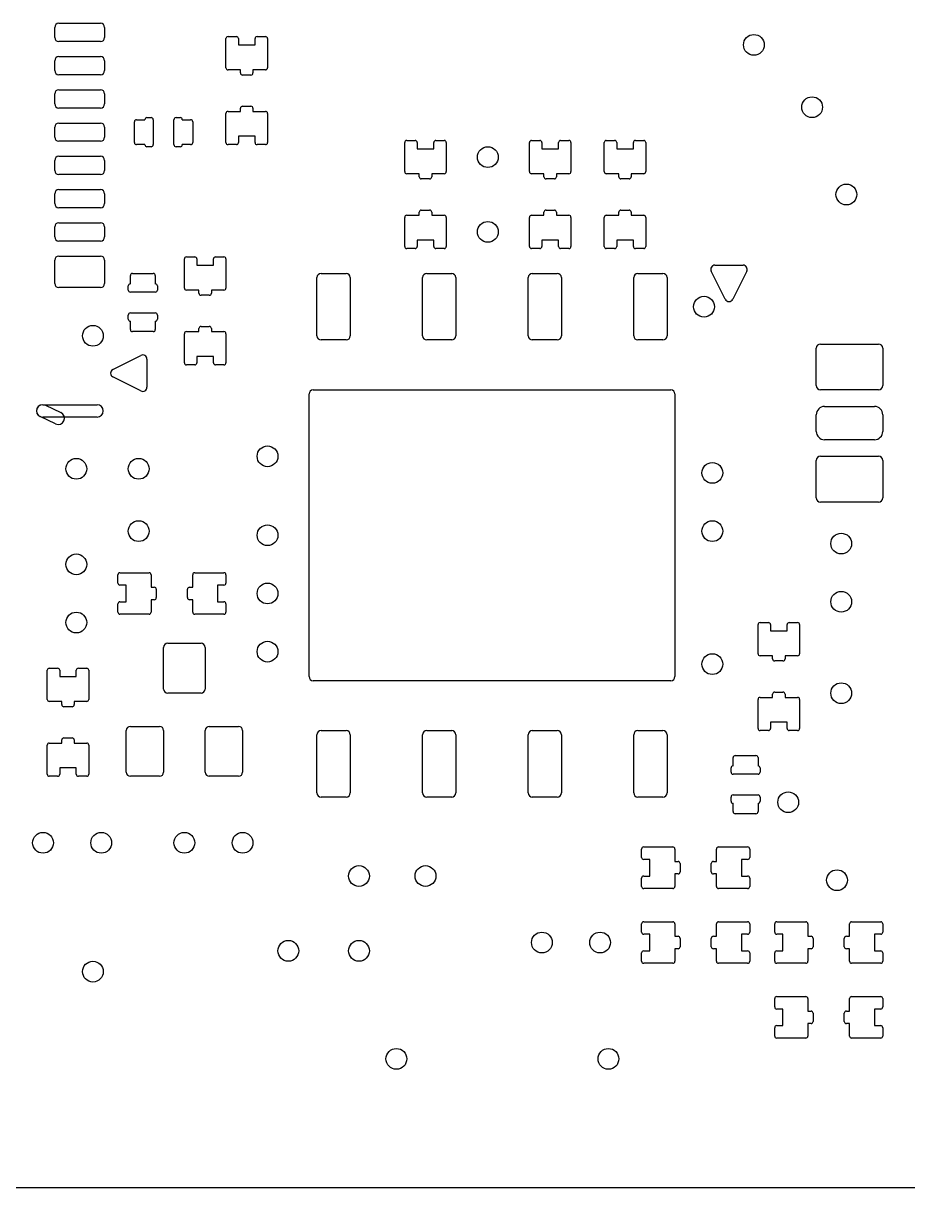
# Model space of a CAD drawing. Extents: x 0 to 45, y 0 to 50.
# Drawn here: x 12.31 to 22.95, y 0 to 14.01 of the extents above; entities that cross this region are included whole.
import ezdxf

# ---------------------------------------------------------------- set-up
doc = ezdxf.new("R2010")
doc.units = 0
for name, color, linetype in [('HOLE_1-6', 7, 'CONTINUOUS'), ('OUTLINE', 7, 'CONTINUOUS'), ('Resist-A', 7, 'CONTINUOUS'), ('Symbol-A', 7, 'CONTINUOUS')]:
    doc.layers.add(name, color=color, linetype=linetype)

msp = doc.modelspace()

# ---------------------------------------------------------------- linework, layer by layer
at = {"layer": 'HOLE_1-6'}
for centre in [(21.1, 13.75), (21.8, 13), (17.9, 12.4), (22.2125, 11.95), (17.9, 11.5), (20.5, 10.6), (13.15, 10.25), (15.25, 8.8), (12.95, 8.65), (13.7, 8.65), (20.6, 8.6), (13.7, 7.9), (20.6, 7.9), (15.25, 7.85), (22.15, 7.75), (12.95, 7.5), (15.25, 7.15), (22.15, 7.05), (12.95, 6.8), (15.25, 6.45), (20.6, 6.3), (22.15, 5.95), (21.5125, 4.6375), (12.55, 4.15), (13.25, 4.15), (14.25, 4.15), (14.95, 4.15), (16.35, 3.75), (17.15, 3.75), (22.1, 3.7), (15.5, 2.85), (16.35, 2.85), (18.55, 2.95), (19.25, 2.95), (13.15, 2.6), (16.8, 1.55), (19.35, 1.55)]:
    msp.add_circle(centre, 0.125, dxfattribs=at)
at = {"layer": 'OUTLINE'}
msp.add_line((44, 0), (1, 0), dxfattribs=at)
at = {"layer": 'Resist-A'}
for p, q in [((12.74, 14.01), (13.24, 14.01)), ((12.69, 13.84), (12.69, 13.96)), ((13.29, 13.96), (13.29, 13.84)), ((13.24, 13.79), (12.74, 13.79)), ((14.75, 13.475), (14.75, 13.825)), ((14.775, 13.85), (14.875, 13.85)), ((14.9, 13.825), (14.9, 13.75)), ((14.9, 13.75), (15.1, 13.75)), ((15.1, 13.75), (15.1, 13.825)), ((15.125, 13.85), (15.225, 13.85)), ((15.25, 13.825), (15.25, 13.475)), ((12.74, 13.61), (13.24, 13.61)), ((12.69, 13.44), (12.69, 13.56)), ((13.29, 13.56), (13.29, 13.44)), ((14.925, 13.45), (14.775, 13.45)), ((14.925, 13.4125), (14.925, 13.45)), ((15.225, 13.45), (15.075, 13.45)), ((15.075, 13.45), (15.075, 13.4125)), ((13.24, 13.39), (12.74, 13.39)), ((15.05, 13.3875), (14.95, 13.3875)), ((12.74, 13.21), (13.24, 13.21)), ((12.69, 13.04), (12.69, 13.16)), ((13.29, 13.16), (13.29, 13.04)), ((13.24, 12.99), (12.74, 12.99)), ((14.75, 12.575), (14.75, 12.925)), ((14.775, 12.95), (14.925, 12.95)), ((14.925, 12.95), (14.925, 12.9875)), ((14.95, 13.0125), (15.05, 13.0125)), ((15.075, 12.9875), (15.075, 12.95)), ((15.075, 12.95), (15.225, 12.95)), ((15.25, 12.925), (15.25, 12.575)), ((12.69, 12.64), (12.69, 12.76)), ((12.74, 12.81), (13.24, 12.81)), ((13.29, 12.76), (13.29, 12.64)), ((13.65, 12.575), (13.65, 12.825)), ((13.675, 12.85), (13.775, 12.85)), ((13.8, 12.875), (13.85, 12.875)), ((13.875, 12.85), (13.875, 12.55)), ((14.125, 12.55), (14.125, 12.85)), ((14.15, 12.875), (14.2, 12.875)), ((14.225, 12.85), (14.325, 12.85)), ((14.35, 12.825), (14.35, 12.575)), ((15.1, 12.65), (14.9, 12.65)), ((14.9, 12.65), (14.9, 12.575)), ((15.1, 12.575), (15.1, 12.65)), ((13.24, 12.59), (12.74, 12.59)), ((13.775, 12.55), (13.675, 12.55)), ((13.85, 12.525), (13.8, 12.525)), ((14.2, 12.525), (14.15, 12.525)), ((14.325, 12.55), (14.225, 12.55)), ((14.875, 12.55), (14.775, 12.55)), ((15.225, 12.55), (15.125, 12.55)), ((16.9, 12.225), (16.9, 12.575)), ((16.925, 12.6), (17.025, 12.6)), ((17.05, 12.575), (17.05, 12.5)), ((17.05, 12.5), (17.25, 12.5)), ((17.25, 12.5), (17.25, 12.575)), ((17.275, 12.6), (17.375, 12.6)), ((17.4, 12.575), (17.4, 12.225)), ((18.4, 12.225), (18.4, 12.575)), ((18.425, 12.6), (18.525, 12.6)), ((18.55, 12.575), (18.55, 12.5)), ((18.55, 12.5), (18.75, 12.5)), ((18.75, 12.5), (18.75, 12.575)), ((18.775, 12.6), (18.875, 12.6)), ((18.9, 12.575), (18.9, 12.225)), ((19.3, 12.225), (19.3, 12.575)), ((19.325, 12.6), (19.425, 12.6)), ((19.45, 12.575), (19.45, 12.5)), ((19.45, 12.5), (19.65, 12.5)), ((19.65, 12.5), (19.65, 12.575)), ((19.675, 12.6), (19.775, 12.6)), ((19.8, 12.575), (19.8, 12.225)), ((12.69, 12.24), (12.69, 12.36)), ((12.74, 12.41), (13.24, 12.41)), ((13.29, 12.36), (13.29, 12.24)), ((13.24, 12.19), (12.74, 12.19)), ((17.075, 12.2), (16.925, 12.2)), ((17.075, 12.1625), (17.075, 12.2)), ((17.375, 12.2), (17.225, 12.2)), ((17.225, 12.2), (17.225, 12.1625)), ((18.575, 12.2), (18.425, 12.2)), ((18.575, 12.1625), (18.575, 12.2)), ((18.875, 12.2), (18.725, 12.2)), ((18.725, 12.2), (18.725, 12.1625)), ((19.475, 12.2), (19.325, 12.2)), ((19.475, 12.1625), (19.475, 12.2)), ((19.775, 12.2), (19.625, 12.2)), ((19.625, 12.2), (19.625, 12.1625)), ((17.2, 12.1375), (17.1, 12.1375)), ((18.7, 12.1375), (18.6, 12.1375)), ((19.6, 12.1375), (19.5, 12.1375)), ((12.69, 11.84), (12.69, 11.96)), ((12.74, 12.01), (13.24, 12.01)), ((13.29, 11.96), (13.29, 11.84)), ((13.24, 11.79), (12.74, 11.79)), ((16.9, 11.325), (16.9, 11.675)), ((16.925, 11.7), (17.075, 11.7)), ((17.075, 11.7), (17.075, 11.7375)), ((17.1, 11.7625), (17.2, 11.7625)), ((17.225, 11.7375), (17.225, 11.7)), ((17.225, 11.7), (17.375, 11.7)), ((17.4, 11.675), (17.4, 11.325)), ((18.4, 11.325), (18.4, 11.675)), ((18.425, 11.7), (18.575, 11.7)), ((18.575, 11.7), (18.575, 11.7375)), ((18.6, 11.7625), (18.7, 11.7625)), ((18.725, 11.7375), (18.725, 11.7)), ((18.725, 11.7), (18.875, 11.7)), ((18.9, 11.675), (18.9, 11.325)), ((19.3, 11.325), (19.3, 11.675)), ((19.325, 11.7), (19.475, 11.7)), ((19.475, 11.7), (19.475, 11.7375)), ((19.5, 11.7625), (19.6, 11.7625)), ((19.625, 11.7375), (19.625, 11.7)), ((19.625, 11.7), (19.775, 11.7)), ((19.8, 11.675), (19.8, 11.325)), ((12.69, 11.44), (12.69, 11.56)), ((12.74, 11.61), (13.24, 11.61)), ((13.29, 11.56), (13.29, 11.44)), ((13.24, 11.39), (12.74, 11.39)), ((17.25, 11.4), (17.05, 11.4)), ((17.05, 11.4), (17.05, 11.325)), ((17.25, 11.325), (17.25, 11.4)), ((18.75, 11.4), (18.55, 11.4)), ((18.55, 11.4), (18.55, 11.325)), ((18.75, 11.325), (18.75, 11.4)), ((19.65, 11.4), (19.45, 11.4)), ((19.45, 11.4), (19.45, 11.325)), ((19.65, 11.325), (19.65, 11.4)), ((12.74, 11.21), (13.24, 11.21)), ((17.025, 11.3), (16.925, 11.3)), ((17.375, 11.3), (17.275, 11.3)), ((18.525, 11.3), (18.425, 11.3)), ((18.875, 11.3), (18.775, 11.3)), ((19.425, 11.3), (19.325, 11.3)), ((19.775, 11.3), (19.675, 11.3)), ((12.69, 10.88), (12.69, 11.16)), ((13.29, 11.16), (13.29, 10.88)), ((14.25, 10.825), (14.25, 11.175)), ((14.275, 11.2), (14.375, 11.2)), ((14.4, 11.175), (14.4, 11.1)), ((14.4, 11.1), (14.6, 11.1)), ((14.6, 11.1), (14.6, 11.175)), ((14.625, 11.2), (14.725, 11.2)), ((14.75, 11.175), (14.75, 10.825)), ((13.6, 10.875), (13.6, 10.975)), ((13.625, 11), (13.875, 11)), ((13.9, 10.975), (13.9, 10.875)), ((15.845, 10.25), (15.845, 10.95)), ((15.895, 11), (16.195, 11)), ((16.245, 10.95), (16.245, 10.25)), ((17.115, 10.25), (17.115, 10.95)), ((17.165, 11), (17.465, 11)), ((17.515, 10.95), (17.515, 10.25)), ((18.385, 10.25), (18.385, 10.95)), ((18.435, 11), (18.735, 11)), ((18.785, 10.95), (18.785, 10.25)), ((19.655, 10.25), (19.655, 10.95)), ((19.705, 11), (20.005, 11)), ((20.055, 10.95), (20.055, 10.25)), ((13.24, 10.83), (12.74, 10.83)), ((13.575, 10.8), (13.575, 10.85)), ((13.925, 10.85), (13.925, 10.8)), ((14.425, 10.8), (14.275, 10.8)), ((14.425, 10.7625), (14.425, 10.8)), ((14.725, 10.8), (14.575, 10.8)), ((14.575, 10.8), (14.575, 10.7625)), ((13.9, 10.775), (13.6, 10.775)), ((14.55, 10.7375), (14.45, 10.7375)), ((13.6, 10.525), (13.9, 10.525)), ((13.575, 10.45), (13.575, 10.5)), ((13.6, 10.325), (13.6, 10.425)), ((13.9, 10.425), (13.9, 10.325)), ((13.925, 10.5), (13.925, 10.45)), ((13.875, 10.3), (13.625, 10.3)), ((14.25, 9.925), (14.25, 10.275)), ((14.275, 10.3), (14.425, 10.3)), ((14.425, 10.3), (14.425, 10.3375)), ((14.45, 10.3625), (14.55, 10.3625)), ((14.575, 10.3375), (14.575, 10.3)), ((14.575, 10.3), (14.725, 10.3)), ((14.75, 10.275), (14.75, 9.925)), ((16.195, 10.2), (15.895, 10.2)), ((17.465, 10.2), (17.165, 10.2)), ((18.735, 10.2), (18.435, 10.2)), ((20.005, 10.2), (19.705, 10.2)), ((21.85, 9.65), (21.85, 10.1)), ((21.9, 10.15), (22.6, 10.15)), ((22.65, 10.1), (22.65, 9.65)), ((14.6, 10), (14.4, 10)), ((14.4, 10), (14.4, 9.925)), ((14.6, 9.925), (14.6, 10)), ((14.375, 9.9), (14.275, 9.9)), ((14.725, 9.9), (14.625, 9.9)), ((15.75, 6.15), (15.75, 9.55)), ((15.8, 9.6), (20.1, 9.6)), ((20.15, 9.55), (20.15, 6.15)), ((22.6, 9.6), (21.9, 9.6)), ((21.85, 8.3), (21.85, 8.75)), ((21.9, 8.8), (22.6, 8.8)), ((22.65, 8.75), (22.65, 8.3)), ((22.6, 8.25), (21.9, 8.25)), ((13.45, 7.275), (13.45, 7.375)), ((13.475, 7.4), (13.825, 7.4)), ((13.85, 7.375), (13.85, 7.225)), ((14.35, 7.225), (14.35, 7.375)), ((14.375, 7.4), (14.725, 7.4)), ((14.75, 7.375), (14.75, 7.275)), ((13.55, 7.25), (13.475, 7.25)), ((13.55, 7.05), (13.55, 7.25)), ((13.85, 7.225), (13.8875, 7.225)), ((13.9125, 7.2), (13.9125, 7.1)), ((14.2875, 7.1), (14.2875, 7.2)), ((14.3125, 7.225), (14.35, 7.225)), ((14.725, 7.25), (14.65, 7.25)), ((14.65, 7.25), (14.65, 7.05)), ((13.45, 6.925), (13.45, 7.025)), ((13.475, 7.05), (13.55, 7.05)), ((13.8875, 7.075), (13.85, 7.075)), ((13.85, 7.075), (13.85, 6.925)), ((14.35, 7.075), (14.3125, 7.075)), ((14.35, 6.925), (14.35, 7.075)), ((14.65, 7.05), (14.725, 7.05)), ((14.75, 7.025), (14.75, 6.925)), ((13.825, 6.9), (13.475, 6.9)), ((14.725, 6.9), (14.375, 6.9)), ((21.15, 6.425), (21.15, 6.775)), ((21.175, 6.8), (21.275, 6.8)), ((21.3, 6.775), (21.3, 6.7)), ((21.5, 6.7), (21.5, 6.775)), ((21.525, 6.8), (21.625, 6.8)), ((21.65, 6.775), (21.65, 6.425)), ((21.3, 6.7), (21.5, 6.7)), ((14, 6), (14, 6.5)), ((14.05, 6.55), (14.45, 6.55)), ((14.5, 6.5), (14.5, 6)), ((21.325, 6.4), (21.175, 6.4)), ((21.325, 6.3625), (21.325, 6.4)), ((21.45, 6.3375), (21.35, 6.3375)), ((21.625, 6.4), (21.475, 6.4)), ((21.475, 6.4), (21.475, 6.3625)), ((12.6, 5.875), (12.6, 6.225)), ((12.625, 6.25), (12.725, 6.25)), ((12.75, 6.225), (12.75, 6.15)), ((12.95, 6.15), (12.95, 6.225)), ((12.975, 6.25), (13.075, 6.25)), ((13.1, 6.225), (13.1, 5.875)), ((12.75, 6.15), (12.95, 6.15)), ((20.1, 6.1), (15.8, 6.1)), ((14.45, 5.95), (14.05, 5.95)), ((21.175, 5.9), (21.325, 5.9)), ((21.325, 5.9), (21.325, 5.9375)), ((21.35, 5.9625), (21.45, 5.9625)), ((21.475, 5.9375), (21.475, 5.9)), ((21.475, 5.9), (21.625, 5.9)), ((12.775, 5.85), (12.625, 5.85)), ((12.775, 5.8125), (12.775, 5.85)), ((12.9, 5.7875), (12.8, 5.7875)), ((13.075, 5.85), (12.925, 5.85)), ((12.925, 5.85), (12.925, 5.8125)), ((21.15, 5.525), (21.15, 5.875)), ((21.65, 5.875), (21.65, 5.525)), ((13.55, 5), (13.55, 5.5)), ((13.6, 5.55), (13.95, 5.55)), ((14, 5.5), (14, 5)), ((14.5, 5), (14.5, 5.5)), ((14.55, 5.55), (14.9, 5.55)), ((14.95, 5.5), (14.95, 5)), ((15.895, 5.5), (16.195, 5.5)), ((17.165, 5.5), (17.465, 5.5)), ((18.435, 5.5), (18.735, 5.5)), ((19.705, 5.5), (20.005, 5.5)), ((21.275, 5.5), (21.175, 5.5)), ((21.5, 5.6), (21.3, 5.6)), ((21.3, 5.6), (21.3, 5.525)), ((21.5, 5.525), (21.5, 5.6)), ((21.625, 5.5), (21.525, 5.5)), ((12.6, 4.975), (12.6, 5.325)), ((12.625, 5.35), (12.775, 5.35)), ((12.775, 5.35), (12.775, 5.3875)), ((12.8, 5.4125), (12.9, 5.4125)), ((12.925, 5.3875), (12.925, 5.35)), ((12.925, 5.35), (13.075, 5.35)), ((13.1, 5.325), (13.1, 4.975)), ((15.845, 4.75), (15.845, 5.45)), ((16.245, 5.45), (16.245, 4.75)), ((17.115, 4.75), (17.115, 5.45)), ((17.515, 5.45), (17.515, 4.75)), ((18.385, 4.75), (18.385, 5.45)), ((18.785, 5.45), (18.785, 4.75)), ((19.655, 4.75), (19.655, 5.45)), ((20.055, 5.45), (20.055, 4.75)), ((20.875, 5.2), (21.125, 5.2)), ((12.95, 5.05), (12.75, 5.05)), ((12.75, 5.05), (12.75, 4.975)), ((12.95, 4.975), (12.95, 5.05)), ((20.825, 5), (20.825, 5.05)), ((20.85, 5.075), (20.85, 5.175)), ((21.15, 5.175), (21.15, 5.075)), ((21.175, 5.05), (21.175, 5)), ((12.725, 4.95), (12.625, 4.95)), ((13.075, 4.95), (12.975, 4.95)), ((13.95, 4.95), (13.6, 4.95)), ((14.9, 4.95), (14.55, 4.95)), ((21.15, 4.975), (20.85, 4.975)), ((16.195, 4.7), (15.895, 4.7)), ((17.465, 4.7), (17.165, 4.7)), ((18.735, 4.7), (18.435, 4.7)), ((20.005, 4.7), (19.705, 4.7)), ((20.825, 4.65), (20.825, 4.7)), ((20.85, 4.725), (21.15, 4.725)), ((20.85, 4.525), (20.85, 4.625)), ((21.15, 4.625), (21.15, 4.525)), ((21.175, 4.7), (21.175, 4.65)), ((21.125, 4.5), (20.875, 4.5)), ((19.75, 3.975), (19.75, 4.075)), ((19.775, 4.1), (20.125, 4.1)), ((20.15, 4.075), (20.15, 3.925)), ((20.65, 3.925), (20.65, 4.075)), ((20.675, 4.1), (21.025, 4.1)), ((21.05, 4.075), (21.05, 3.975)), ((19.85, 3.95), (19.775, 3.95)), ((19.85, 3.75), (19.85, 3.95)), ((20.15, 3.925), (20.1875, 3.925)), ((20.6125, 3.925), (20.65, 3.925)), ((21.025, 3.95), (20.95, 3.95)), ((20.95, 3.95), (20.95, 3.75)), ((20.2125, 3.9), (20.2125, 3.8)), ((20.5875, 3.8), (20.5875, 3.9)), ((19.75, 3.625), (19.75, 3.725)), ((19.775, 3.75), (19.85, 3.75)), ((20.1875, 3.775), (20.15, 3.775)), ((20.15, 3.775), (20.15, 3.625)), ((20.65, 3.775), (20.6125, 3.775)), ((20.65, 3.625), (20.65, 3.775)), ((20.95, 3.75), (21.025, 3.75)), ((21.05, 3.725), (21.05, 3.625)), ((20.125, 3.6), (19.775, 3.6)), ((21.025, 3.6), (20.675, 3.6)), ((19.75, 3.075), (19.75, 3.175)), ((19.775, 3.2), (20.125, 3.2)), ((20.15, 3.175), (20.15, 3.025)), ((20.65, 3.025), (20.65, 3.175)), ((20.675, 3.2), (21.025, 3.2)), ((21.05, 3.175), (21.05, 3.075)), ((21.35, 3.075), (21.35, 3.175)), ((21.375, 3.2), (21.725, 3.2)), ((21.75, 3.175), (21.75, 3.025)), ((22.25, 3.025), (22.25, 3.175)), ((22.275, 3.2), (22.625, 3.2)), ((22.65, 3.175), (22.65, 3.075)), ((19.85, 3.05), (19.775, 3.05)), ((19.85, 2.85), (19.85, 3.05)), ((20.15, 3.025), (20.1875, 3.025)), ((20.2125, 3), (20.2125, 2.9)), ((20.5875, 2.9), (20.5875, 3)), ((20.6125, 3.025), (20.65, 3.025)), ((21.025, 3.05), (20.95, 3.05)), ((20.95, 3.05), (20.95, 2.85)), ((21.45, 3.05), (21.375, 3.05)), ((21.45, 2.85), (21.45, 3.05)), ((21.75, 3.025), (21.7875, 3.025)), ((21.8125, 3), (21.8125, 2.9)), ((22.1875, 2.9), (22.1875, 3)), ((22.2125, 3.025), (22.25, 3.025)), ((22.625, 3.05), (22.55, 3.05)), ((22.55, 3.05), (22.55, 2.85)), ((19.75, 2.725), (19.75, 2.825)), ((19.775, 2.85), (19.85, 2.85)), ((20.1875, 2.875), (20.15, 2.875)), ((20.15, 2.875), (20.15, 2.725)), ((20.65, 2.875), (20.6125, 2.875)), ((20.65, 2.725), (20.65, 2.875)), ((20.95, 2.85), (21.025, 2.85)), ((21.05, 2.825), (21.05, 2.725)), ((21.35, 2.725), (21.35, 2.825)), ((21.375, 2.85), (21.45, 2.85)), ((21.7875, 2.875), (21.75, 2.875)), ((21.75, 2.875), (21.75, 2.725)), ((22.25, 2.875), (22.2125, 2.875)), ((22.25, 2.725), (22.25, 2.875)), ((22.55, 2.85), (22.625, 2.85)), ((22.65, 2.825), (22.65, 2.725)), ((20.125, 2.7), (19.775, 2.7)), ((21.025, 2.7), (20.675, 2.7)), ((21.725, 2.7), (21.375, 2.7)), ((22.625, 2.7), (22.275, 2.7)), ((21.35, 2.175), (21.35, 2.275)), ((21.375, 2.3), (21.725, 2.3)), ((21.75, 2.275), (21.75, 2.125)), ((22.25, 2.125), (22.25, 2.275)), ((22.275, 2.3), (22.625, 2.3)), ((22.65, 2.275), (22.65, 2.175)), ((21.45, 2.15), (21.375, 2.15)), ((21.45, 1.95), (21.45, 2.15)), ((21.75, 2.125), (21.7875, 2.125)), ((22.2125, 2.125), (22.25, 2.125)), ((22.625, 2.15), (22.55, 2.15)), ((22.55, 2.15), (22.55, 1.95)), ((21.7875, 1.975), (21.75, 1.975)), ((21.75, 1.975), (21.75, 1.825)), ((21.8125, 2.1), (21.8125, 2)), ((22.1875, 2), (22.1875, 2.1)), ((22.25, 1.975), (22.2125, 1.975)), ((22.25, 1.825), (22.25, 1.975)), ((21.35, 1.825), (21.35, 1.925)), ((21.375, 1.95), (21.45, 1.95)), ((22.55, 1.95), (22.625, 1.95)), ((22.65, 1.925), (22.65, 1.825)), ((21.725, 1.8), (21.375, 1.8)), ((22.625, 1.8), (22.275, 1.8))]:
    msp.add_line(p, q, dxfattribs=at)
for centre, radius, start, end in [((12.74, 13.96), 0.05, 90, 180), ((13.24, 13.96), 0.05, 0, 90), ((12.74, 13.84), 0.05, 180, -90), ((13.24, 13.84), 0.05, -90, 0), ((14.775, 13.825), 0.025, 90, 180), ((14.875, 13.825), 0.025, 0, 90), ((15.125, 13.825), 0.025, 90, 180), ((15.225, 13.825), 0.025, 0, 90), ((12.74, 13.56), 0.05, 90, 180), ((13.24, 13.56), 0.05, 0, 90), ((14.775, 13.475), 0.025, 180, -90), ((15.225, 13.475), 0.025, -90, 0), ((12.74, 13.44), 0.05, 180, -90), ((13.24, 13.44), 0.05, -90, 0), ((14.95, 13.4125), 0.025, 180, -90), ((15.05, 13.4125), 0.025, -90, 0), ((12.74, 13.16), 0.05, 90, 180), ((13.24, 13.16), 0.05, 0, 90), ((12.74, 13.04), 0.05, 180, -90), ((13.24, 13.04), 0.05, -90, 0), ((14.775, 12.925), 0.025, 90, 180), ((14.95, 12.9875), 0.025, 90, 180), ((15.05, 12.9875), 0.025, 0, 90), ((15.225, 12.925), 0.025, 0, 90), ((12.74, 12.76), 0.05, 90, 180), ((13.24, 12.76), 0.05, 0, 90), ((13.675, 12.825), 0.025, 90, 180), ((13.8, 12.85), 0.025, 90, 180), ((13.85, 12.85), 0.025, 0, 90), ((14.15, 12.85), 0.025, 90, 180), ((14.2, 12.85), 0.025, 0, 90), ((14.325, 12.825), 0.025, 0, 90), ((12.74, 12.64), 0.05, 180, -90), ((13.24, 12.64), 0.05, -90, 0), ((13.675, 12.575), 0.025, 180, -90), ((13.8, 12.55), 0.025, 180, -90), ((13.85, 12.55), 0.025, -90, 0), ((14.15, 12.55), 0.025, 180, -90), ((14.2, 12.55), 0.025, -90, 0), ((14.325, 12.575), 0.025, -90, 0), ((14.775, 12.575), 0.025, 180, -90), ((14.875, 12.575), 0.025, -90, 0), ((15.125, 12.575), 0.025, 180, -90), ((15.225, 12.575), 0.025, -90, 0), ((16.925, 12.575), 0.025, 90, 180), ((17.025, 12.575), 0.025, 0, 90), ((17.275, 12.575), 0.025, 90, 180), ((17.375, 12.575), 0.025, 0, 90), ((18.425, 12.575), 0.025, 90, 180), ((18.525, 12.575), 0.025, 0, 90), ((18.775, 12.575), 0.025, 90, 180), ((18.875, 12.575), 0.025, 0, 90), ((19.325, 12.575), 0.025, 90, 180), ((19.425, 12.575), 0.025, 0, 90), ((19.675, 12.575), 0.025, 90, 180), ((19.775, 12.575), 0.025, 0, 90), ((12.74, 12.36), 0.05, 90, 180), ((13.24, 12.36), 0.05, 0, 90), ((12.74, 12.24), 0.05, 180, -90), ((13.24, 12.24), 0.05, -90, 0), ((16.925, 12.225), 0.025, 180, -90), ((17.375, 12.225), 0.025, -90, 0), ((18.425, 12.225), 0.025, 180, -90), ((18.875, 12.225), 0.025, -90, 0), ((19.325, 12.225), 0.025, 180, -90), ((19.775, 12.225), 0.025, -90, 0), ((17.1, 12.1625), 0.025, 180, -90), ((17.2, 12.1625), 0.025, -90, 0), ((18.6, 12.1625), 0.025, 180, -90), ((18.7, 12.1625), 0.025, -90, 0), ((19.5, 12.1625), 0.025, 180, -90), ((19.6, 12.1625), 0.025, -90, 0), ((12.74, 11.96), 0.05, 90, 180), ((13.24, 11.96), 0.05, 0, 90), ((12.74, 11.84), 0.05, 180, -90), ((13.24, 11.84), 0.05, -90, 0), ((16.925, 11.675), 0.025, 90, 180), ((17.1, 11.7375), 0.025, 90, 180), ((17.2, 11.7375), 0.025, 0, 90), ((17.375, 11.675), 0.025, 0, 90), ((18.425, 11.675), 0.025, 90, 180), ((18.6, 11.7375), 0.025, 90, 180), ((18.7, 11.7375), 0.025, 0, 90), ((18.875, 11.675), 0.025, 0, 90), ((19.325, 11.675), 0.025, 90, 180), ((19.5, 11.7375), 0.025, 90, 180), ((19.6, 11.7375), 0.025, 0, 90), ((19.775, 11.675), 0.025, 0, 90), ((12.74, 11.56), 0.05, 90, 180), ((13.24, 11.56), 0.05, 0, 90), ((12.74, 11.44), 0.05, 180, -90), ((13.24, 11.44), 0.05, -90, 0), ((12.74, 11.16), 0.05, 90, 180), ((13.24, 11.16), 0.05, 0, 90), ((16.925, 11.325), 0.025, 180, -90), ((17.025, 11.325), 0.025, -90, 0), ((17.275, 11.325), 0.025, 180, -90), ((17.375, 11.325), 0.025, -90, 0), ((18.425, 11.325), 0.025, 180, -90), ((18.525, 11.325), 0.025, -90, 0), ((18.775, 11.325), 0.025, 180, -90), ((18.875, 11.325), 0.025, -90, 0), ((19.325, 11.325), 0.025, 180, -90), ((19.425, 11.325), 0.025, -90, 0), ((19.675, 11.325), 0.025, 180, -90), ((19.775, 11.325), 0.025, -90, 0), ((14.275, 11.175), 0.025, 90, 180), ((14.375, 11.175), 0.025, 0, 90), ((14.625, 11.175), 0.025, 90, 180), ((14.725, 11.175), 0.025, 0, 90), ((13.625, 10.975), 0.025, 90, 180), ((13.875, 10.975), 0.025, 0, 90), ((15.895, 10.95), 0.05, 90, 180), ((16.195, 10.95), 0.05, 0, 90), ((17.165, 10.95), 0.05, 90, 180), ((17.465, 10.95), 0.05, 0, 90), ((18.435, 10.95), 0.05, 90, 180), ((18.735, 10.95), 0.05, 0, 90), ((19.705, 10.95), 0.05, 90, 180), ((20.005, 10.95), 0.05, 0, 90), ((12.74, 10.88), 0.05, 180, -90), ((13.24, 10.88), 0.05, -90, 0), ((13.6, 10.85), 0.025, 90, 180), ((13.6, 10.8), 0.025, 180, -90), ((13.9, 10.85), 0.025, 0, 90), ((13.9, 10.8), 0.025, -90, 0), ((14.275, 10.825), 0.025, 180, -90), ((14.725, 10.825), 0.025, -90, 0), ((14.45, 10.7625), 0.025, 180, -90), ((14.55, 10.7625), 0.025, -90, 0), ((13.6, 10.5), 0.025, 90, 180), ((13.9, 10.5), 0.025, 0, 90), ((13.6, 10.45), 0.025, 180, -90), ((13.9, 10.45), 0.025, -90, 0), ((13.625, 10.325), 0.025, 180, -90), ((13.875, 10.325), 0.025, -90, 0), ((14.275, 10.275), 0.025, 90, 180), ((14.45, 10.3375), 0.025, 90, 180), ((14.55, 10.3375), 0.025, 0, 90), ((14.725, 10.275), 0.025, 0, 90), ((15.895, 10.25), 0.05, 180, -90), ((16.195, 10.25), 0.05, -90, 0), ((17.165, 10.25), 0.05, 180, -90), ((17.465, 10.25), 0.05, -90, 0), ((18.435, 10.25), 0.05, 180, -90), ((18.735, 10.25), 0.05, -90, 0), ((19.705, 10.25), 0.05, 180, -90), ((20.005, 10.25), 0.05, -90, 0), ((21.9, 10.1), 0.05, 90, 180), ((22.6, 10.1), 0.05, 0, 90), ((14.275, 9.925), 0.025, 180, -90), ((14.375, 9.925), 0.025, -90, 0), ((14.625, 9.925), 0.025, 180, -90), ((14.725, 9.925), 0.025, -90, 0), ((15.8, 9.55), 0.05, 90, 180), ((20.1, 9.55), 0.05, 0, 90), ((21.9, 9.65), 0.05, 180, -90), ((22.6, 9.65), 0.05, -90, 0), ((21.9, 8.75), 0.05, 90, 180), ((22.6, 8.75), 0.05, 0, 90), ((21.9, 8.3), 0.05, 180, -90), ((22.6, 8.3), 0.05, -90, 0), ((13.475, 7.375), 0.025, 90, 180), ((13.825, 7.375), 0.025, 0, 90), ((14.375, 7.375), 0.025, 90, 180), ((14.725, 7.375), 0.025, 0, 90), ((13.475, 7.275), 0.025, 180, -90), ((13.8875, 7.2), 0.025, 0, 90), ((14.3125, 7.2), 0.025, 90, 180), ((14.725, 7.275), 0.025, -90, 0), ((13.475, 7.025), 0.025, 90, 180), ((13.8875, 7.1), 0.025, -90, 0), ((14.3125, 7.1), 0.025, 180, -90), ((14.725, 7.025), 0.025, 0, 90), ((13.475, 6.925), 0.025, 180, -90), ((13.825, 6.925), 0.025, -90, 0), ((14.375, 6.925), 0.025, 180, -90), ((14.725, 6.925), 0.025, -90, 0), ((21.175, 6.775), 0.025, 90, 180), ((21.275, 6.775), 0.025, 0, 90), ((21.525, 6.775), 0.025, 90, 180), ((21.625, 6.775), 0.025, 0, 90), ((14.05, 6.5), 0.05, 90, 180), ((14.45, 6.5), 0.05, 0, 90), ((21.175, 6.425), 0.025, 180, -90), ((21.35, 6.3625), 0.025, 180, -90), ((21.45, 6.3625), 0.025, -90, 0), ((21.625, 6.425), 0.025, -90, 0), ((12.625, 6.225), 0.025, 90, 180), ((12.725, 6.225), 0.025, 0, 90), ((12.975, 6.225), 0.025, 90, 180), ((13.075, 6.225), 0.025, 0, 90), ((15.8, 6.15), 0.05, 180, -90), ((20.1, 6.15), 0.05, -90, 0), ((14.05, 6), 0.05, 180, -90), ((14.45, 6), 0.05, -90, 0), ((21.175, 5.875), 0.025, 90, 180), ((21.35, 5.9375), 0.025, 90, 180), ((21.45, 5.9375), 0.025, 0, 90), ((21.625, 5.875), 0.025, 0, 90), ((12.625, 5.875), 0.025, 180, -90), ((12.8, 5.8125), 0.025, 180, -90), ((12.9, 5.8125), 0.025, -90, 0), ((13.075, 5.875), 0.025, -90, 0), ((13.6, 5.5), 0.05, 90, 180), ((13.95, 5.5), 0.05, 0, 90), ((14.55, 5.5), 0.05, 90, 180), ((14.9, 5.5), 0.05, 0, 90), ((15.895, 5.45), 0.05, 90, 180), ((16.195, 5.45), 0.05, 0, 90), ((17.165, 5.45), 0.05, 90, 180), ((17.465, 5.45), 0.05, 0, 90), ((18.435, 5.45), 0.05, 90, 180), ((18.735, 5.45), 0.05, 0, 90), ((19.705, 5.45), 0.05, 90, 180), ((20.005, 5.45), 0.05, 0, 90), ((21.175, 5.525), 0.025, 180, -90), ((21.275, 5.525), 0.025, -90, 0), ((21.525, 5.525), 0.025, 180, -90), ((21.625, 5.525), 0.025, -90, 0), ((12.625, 5.325), 0.025, 90, 180), ((12.8, 5.3875), 0.025, 90, 180), ((12.9, 5.3875), 0.025, 0, 90), ((13.075, 5.325), 0.025, 0, 90), ((20.875, 5.175), 0.025, 90, 180), ((21.125, 5.175), 0.025, 0, 90), ((20.85, 5.05), 0.025, 90, 180), ((21.15, 5.05), 0.025, 0, 90), ((12.625, 4.975), 0.025, 180, -90), ((12.725, 4.975), 0.025, -90, 0), ((12.975, 4.975), 0.025, 180, -90), ((13.075, 4.975), 0.025, -90, 0), ((13.6, 5), 0.05, 180, -90), ((13.95, 5), 0.05, -90, 0), ((14.55, 5), 0.05, 180, -90), ((14.9, 5), 0.05, -90, 0), ((20.85, 5), 0.025, 180, -90), ((21.15, 5), 0.025, -90, 0), ((15.895, 4.75), 0.05, 180, -90), ((16.195, 4.75), 0.05, -90, 0), ((17.165, 4.75), 0.05, 180, -90), ((17.465, 4.75), 0.05, -90, 0), ((18.435, 4.75), 0.05, 180, -90), ((18.735, 4.75), 0.05, -90, 0), ((19.705, 4.75), 0.05, 180, -90), ((20.005, 4.75), 0.05, -90, 0), ((20.85, 4.7), 0.025, 90, 180), ((20.85, 4.65), 0.025, 180, -90), ((21.15, 4.7), 0.025, 0, 90), ((21.15, 4.65), 0.025, -90, 0), ((20.875, 4.525), 0.025, 180, -90), ((21.125, 4.525), 0.025, -90, 0), ((19.775, 4.075), 0.025, 90, 180), ((20.125, 4.075), 0.025, 0, 90), ((20.675, 4.075), 0.025, 90, 180), ((21.025, 4.075), 0.025, 0, 90), ((19.775, 3.975), 0.025, 180, -90), ((20.1875, 3.9), 0.025, 0, 90), ((20.6125, 3.9), 0.025, 90, 180), ((21.025, 3.975), 0.025, -90, 0), ((20.1875, 3.8), 0.025, -90, 0), ((20.6125, 3.8), 0.025, 180, -90), ((19.775, 3.725), 0.025, 90, 180), ((21.025, 3.725), 0.025, 0, 90), ((19.775, 3.625), 0.025, 180, -90), ((20.125, 3.625), 0.025, -90, 0), ((20.675, 3.625), 0.025, 180, -90), ((21.025, 3.625), 0.025, -90, 0), ((19.775, 3.175), 0.025, 90, 180), ((20.125, 3.175), 0.025, 0, 90), ((20.675, 3.175), 0.025, 90, 180), ((21.025, 3.175), 0.025, 0, 90), ((21.375, 3.175), 0.025, 90, 180), ((21.725, 3.175), 0.025, 0, 90), ((22.275, 3.175), 0.025, 90, 180), ((22.625, 3.175), 0.025, 0, 90), ((19.775, 3.075), 0.025, 180, -90), ((20.1875, 3), 0.025, 0, 90), ((20.6125, 3), 0.025, 90, 180), ((21.025, 3.075), 0.025, -90, 0), ((21.375, 3.075), 0.025, 180, -90), ((21.7875, 3), 0.025, 0, 90), ((22.2125, 3), 0.025, 90, 180), ((22.625, 3.075), 0.025, -90, 0), ((19.775, 2.825), 0.025, 90, 180), ((20.1875, 2.9), 0.025, -90, 0), ((20.6125, 2.9), 0.025, 180, -90), ((21.025, 2.825), 0.025, 0, 90), ((21.375, 2.825), 0.025, 90, 180), ((21.7875, 2.9), 0.025, -90, 0), ((22.2125, 2.9), 0.025, 180, -90), ((22.625, 2.825), 0.025, 0, 90), ((19.775, 2.725), 0.025, 180, -90), ((20.125, 2.725), 0.025, -90, 0), ((20.675, 2.725), 0.025, 180, -90), ((21.025, 2.725), 0.025, -90, 0), ((21.375, 2.725), 0.025, 180, -90), ((21.725, 2.725), 0.025, -90, 0), ((22.275, 2.725), 0.025, 180, -90), ((22.625, 2.725), 0.025, -90, 0), ((21.375, 2.275), 0.025, 90, 180), ((21.725, 2.275), 0.025, 0, 90), ((22.275, 2.275), 0.025, 90, 180), ((22.625, 2.275), 0.025, 0, 90), ((21.375, 2.175), 0.025, 180, -90), ((21.7875, 2.1), 0.025, 0, 90), ((22.2125, 2.1), 0.025, 90, 180), ((22.625, 2.175), 0.025, -90, 0), ((21.7875, 2), 0.025, -90, 0), ((22.2125, 2), 0.025, 180, -90), ((21.375, 1.925), 0.025, 90, 180), ((21.375, 1.825), 0.025, 180, -90), ((21.725, 1.825), 0.025, -90, 0), ((22.275, 1.825), 0.025, 180, -90), ((22.625, 1.925), 0.025, 0, 90), ((22.625, 1.825), 0.025, -90, 0)]:
    msp.add_arc(centre, radius, start, end, dxfattribs=at)
at = {"layer": 'Symbol-A'}
for p, q in [((20.6309, 11.1), (20.9691, 11.1)), ((20.75528, 10.68944), (20.58618, 11.02764)), ((21.01382, 11.02764), (20.84472, 10.68944)), ((13.38944, 9.84472), (13.72764, 10.01382)), ((13.8, 9.9691), (13.8, 9.6309)), ((13.72764, 9.58618), (13.38944, 9.75528)), ((12.54623, 9.4211), (13.2, 9.4211)), ((12.57809, 9.414), (12.76488, 9.32634)), ((21.95, 9.4), (22.55, 9.4)), ((12.70116, 9.19054), (12.51437, 9.2782)), ((13.2, 9.2711), (12.54623, 9.2711)), ((21.85, 9.1), (21.85, 9.3)), ((22.65, 9.3), (22.65, 9.1)), ((22.55, 9), (21.95, 9))]:
    msp.add_line(p, q, dxfattribs=at)
for centre, radius, start, end in [((20.6309, 11.05), 0.05, 90, -153.434949), ((20.9691, 11.05), 0.05, -26.565051, 90), ((20.8, 10.7118), 0.05, -153.434949, -26.565051), ((13.75, 9.9691), 0.05, 0, 116.565051), ((13.4118, 9.8), 0.05, 116.565051, -116.565051), ((13.75, 9.6309), 0.05, -116.565051, 0), ((12.54623, 9.3461), 0.075, 64.863117, -115.140528), ((12.54623, 9.3461), 0.075, 90, -90), ((13.2, 9.3461), 0.075, -90, 90), ((21.95, 9.3), 0.1, 90, 180), ((22.55, 9.3), 0.1, 0, 90), ((12.73302, 9.25844), 0.075, -115.136883, 64.859472), ((21.95, 9.1), 0.1, 180, -90), ((22.55, 9.1), 0.1, -90, 0)]:
    msp.add_arc(centre, radius, start, end, dxfattribs=at)

doc.saveas('drawing.dxf')
